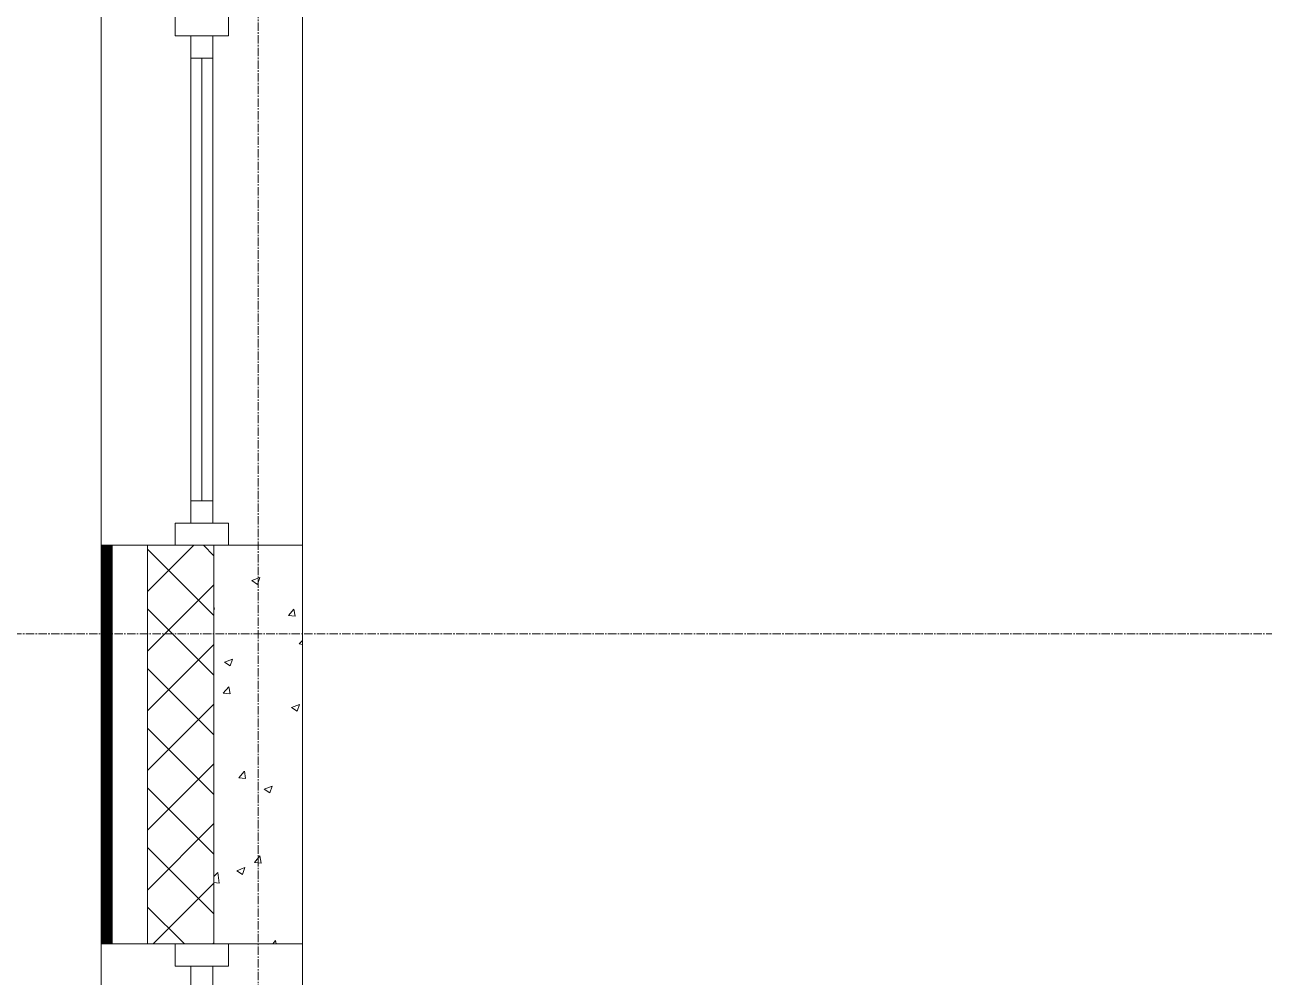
# Model space of a CAD drawing. Header units: millimetres. Extents: x 470010 to 1231400, y -134005 to 421770.
# Drawn here: x 508527 to 511325, y -110277 to -108127 of the extents above; entities that cross this region are included whole.
import ezdxf

# ---------------------------------------------------------------- set-up
doc = ezdxf.new("R2010")
doc.units = ezdxf.units.MM
doc.linetypes.add('CENTER2', pattern=[28.575, 19.05, -3.175, 3.175, -3.175])
for name, color, linetype, lineweight in [('A-Wall_Материал_Газоблок_Контур', 250, 'Continuous', 0), ('АР_Окна', 4, 'Continuous', 5), ('АР_Стены ПЕНОблок', 52, 'Continuous', 20), ('АР_Тонкая', 254, 'Continuous', 5), ('АР_Утеплитель', 31, 'Continuous', 0), ('АР_Штриховка', 8, 'Continuous', 0)]:
    doc.layers.add(name, color=color, linetype=linetype, lineweight=lineweight)
doc.layers.add('АР_Оси_РД_100', color=7, linetype='Continuous', lineweight=0, true_color=0x525252)

msp = doc.modelspace()

# ---------------------------------------------------------------- linework, layer by layer
at = {"layer": 'A-Wall_Материал_Газоблок_Контур', "color": 18, "linetype": 'Continuous', "lineweight": 0, "true_color": 0x000000}
for p, q in [((508698.932, -108101.687), (508698.932, -109301.687)), ((509153.932, -109301.687), (509153.932, -108101.687)), ((508698.932, -110201.687), (508698.932, -111401.687)), ((509153.932, -111401.687), (509153.932, -110201.687))]:
    msp.add_line(p, q, dxfattribs=at)
at = {"layer": 'АР_Окна', "color": 18, "linetype": 'Continuous', "lineweight": 5, "true_color": 0x000000}
for p, q in [((508698.932, -108101.687), (508698.932, -109301.687)), ((509153.932, -108101.687), (509153.932, -109301.687)), ((508901.432, -108201.687), (508951.432, -108201.687)), ((508926.432, -108201.687), (508926.432, -109201.687)), ((508901.432, -109201.687), (508951.432, -109201.687)), ((508698.932, -110201.687), (508698.932, -111401.687)), ((509153.932, -110201.687), (509153.932, -111401.687))]:
    msp.add_line(p, q, dxfattribs=at)
for points in [[(508986.432, -108151.687), (508986.432, -108101.687), (508866.432, -108101.687), (508866.432, -108151.687)], [(508901.432, -108151.687), (508951.432, -108151.687), (508951.432, -109251.687), (508901.432, -109251.687)], [(508986.432, -109251.687), (508986.432, -109301.687), (508866.432, -109301.687), (508866.432, -109251.687)], [(508986.432, -110251.687), (508986.432, -110201.687), (508866.432, -110201.687), (508866.432, -110251.687)], [(508901.432, -110251.687), (508951.432, -110251.687), (508951.432, -111351.687), (508901.432, -111351.687)]]:
    msp.add_lwpolyline(points, close=True, dxfattribs=at)
at = {"layer": 'АР_Оси_РД_100', "linetype": 'CENTER2'}
for p, q in [((509053.933, -133315.052), (509053.933, -98801.687)), ((538608.933, -109501.687), (503098.975, -109501.687))]:
    msp.add_line(p, q, dxfattribs=at)
at = {"layer": 'АР_Стены ПЕНОблок', "color": 18, "linetype": 'Continuous', "lineweight": 20, "true_color": 0x000000}
for p, q in [((509153.932, -109301.687), (508953.932, -109301.687)), ((508953.932, -109301.687), (508953.932, -110201.687)), ((509153.932, -110201.687), (509153.932, -109301.687)), ((508953.932, -110201.687), (509153.932, -110201.687))]:
    msp.add_line(p, q, dxfattribs=at)
at = {"layer": 'АР_Тонкая', "color": 18, "linetype": 'Continuous', "lineweight": 5, "true_color": 0x000000}
for p, q in [((508723.932, -109301.687), (508698.932, -109301.687)), ((508698.932, -109301.687), (508698.932, -110201.687)), ((508803.932, -109301.687), (508723.932, -109301.687)), ((508723.932, -109301.687), (508723.932, -110201.687)), ((508723.932, -110201.687), (508723.932, -109301.687)), ((508803.932, -110201.687), (508803.932, -109301.687)), ((508698.932, -110201.687), (508723.932, -110201.687)), ((508723.932, -110201.687), (508803.932, -110201.687))]:
    msp.add_line(p, q, dxfattribs=at)
at = {"layer": 'АР_Утеплитель', "color": 18, "linetype": 'Continuous', "lineweight": 0, "true_color": 0x000000}
for p, q in [((508953.932, -109301.687), (508803.932, -109301.687)), ((508803.932, -109301.687), (508803.932, -110201.687)), ((508953.932, -110201.687), (508953.932, -109301.687)), ((508803.932, -110201.687), (508953.932, -110201.687))]:
    msp.add_line(p, q, dxfattribs=at)
at = {"layer": 'АР_Штриховка', "color": 18, "linetype": 'Continuous', "lineweight": 0, "true_color": 0x000000}
for p, q in [((508698.932, -109302.687), (508723.932, -109302.687)), ((508698.932, -109303.687), (508723.932, -109303.687)), ((508698.932, -109304.687), (508723.932, -109304.687)), ((508698.932, -109305.687), (508723.932, -109305.687)), ((508698.932, -109306.687), (508723.932, -109306.687)), ((508698.932, -109307.687), (508723.932, -109307.687)), ((508698.932, -109308.687), (508723.932, -109308.687)), ((508698.932, -109309.687), (508723.932, -109309.687)), ((508803.932, -109406.319), (508908.564, -109301.687)), ((508953.932, -109325.726), (508929.893, -109301.687)), ((508698.932, -109310.687), (508723.932, -109310.687)), ((508698.932, -109311.687), (508723.932, -109311.687)), ((508698.932, -109312.687), (508723.932, -109312.687)), ((508698.932, -109313.687), (508723.932, -109313.687)), ((508698.932, -109314.687), (508723.932, -109314.687)), ((508698.932, -109315.687), (508723.932, -109315.687)), ((508698.932, -109316.687), (508723.932, -109316.687)), ((508698.932, -109317.687), (508723.932, -109317.687)), ((508698.932, -109318.687), (508723.932, -109318.687)), ((508698.932, -109319.687), (508723.932, -109319.687)), ((508698.932, -109320.687), (508723.932, -109320.687)), ((508698.932, -109321.687), (508723.932, -109321.687)), ((508698.932, -109322.687), (508723.932, -109322.687)), ((508698.932, -109323.687), (508723.932, -109323.687)), ((508698.932, -109324.687), (508723.932, -109324.687)), ((508698.932, -109325.687), (508723.932, -109325.687)), ((508698.932, -109326.687), (508723.932, -109326.687)), ((508698.932, -109327.687), (508723.932, -109327.687)), ((508698.932, -109328.687), (508723.932, -109328.687)), ((508698.932, -109329.687), (508723.932, -109329.687)), ((508698.932, -109330.687), (508723.932, -109330.687)), ((508698.932, -109331.687), (508723.932, -109331.687)), ((508698.932, -109332.687), (508723.932, -109332.687)), ((508698.932, -109333.687), (508723.932, -109333.687)), ((508698.932, -109334.687), (508723.932, -109334.687)), ((508698.932, -109335.687), (508723.932, -109335.687)), ((508698.932, -109336.687), (508723.932, -109336.687)), ((508698.932, -109337.687), (508723.932, -109337.687)), ((508953.932, -109460.43), (508803.932, -109310.43)), ((508698.932, -109338.687), (508723.932, -109338.687)), ((508698.932, -109339.687), (508723.932, -109339.687)), ((508698.932, -109340.687), (508723.932, -109340.687)), ((508698.932, -109341.687), (508723.932, -109341.687)), ((508698.932, -109342.687), (508723.932, -109342.687)), ((508698.932, -109343.687), (508723.932, -109343.687)), ((508698.932, -109344.687), (508723.932, -109344.687)), ((508698.932, -109345.687), (508723.932, -109345.687)), ((508698.932, -109346.687), (508723.932, -109346.687)), ((508698.932, -109347.687), (508723.932, -109347.687)), ((508698.932, -109348.687), (508723.932, -109348.687)), ((508698.932, -109349.687), (508723.932, -109349.687)), ((508698.932, -109350.687), (508723.932, -109350.687)), ((508698.932, -109351.687), (508723.932, -109351.687)), ((508698.932, -109352.687), (508723.932, -109352.687)), ((508698.932, -109353.687), (508723.932, -109353.687)), ((508698.932, -109354.687), (508723.932, -109354.687)), ((508698.932, -109355.687), (508723.932, -109355.687)), ((508698.932, -109356.687), (508723.932, -109356.687)), ((508698.932, -109357.687), (508723.932, -109357.687)), ((508698.932, -109358.687), (508723.932, -109358.687)), ((508698.932, -109359.687), (508723.932, -109359.687)), ((508698.932, -109360.687), (508723.932, -109360.687)), ((508698.932, -109361.687), (508723.932, -109361.687)), ((508698.932, -109362.687), (508723.932, -109362.687)), ((508698.932, -109363.687), (508723.932, -109363.687)), ((508698.932, -109364.687), (508723.932, -109364.687)), ((508698.932, -109365.687), (508723.932, -109365.687)), ((508698.932, -109366.687), (508723.932, -109366.687)), ((508698.932, -109367.687), (508723.932, -109367.687)), ((508698.932, -109368.687), (508723.932, -109368.687)), ((508698.932, -109369.687), (508723.932, -109369.687)), ((508698.932, -109370.687), (508723.932, -109370.687)), ((508698.932, -109371.687), (508723.932, -109371.687)), ((508698.932, -109372.687), (508723.932, -109372.687)), ((508698.932, -109373.687), (508723.932, -109373.687)), ((508698.932, -109374.687), (508723.932, -109374.687)), ((508698.932, -109375.687), (508723.932, -109375.687)), ((508698.932, -109376.687), (508723.932, -109376.687)), ((508698.932, -109377.687), (508723.932, -109377.687)), ((508698.932, -109378.687), (508723.932, -109378.687)), ((508698.932, -109379.687), (508723.932, -109379.687)), ((508698.932, -109380.687), (508723.932, -109380.687)), ((508698.932, -109381.687), (508723.932, -109381.687)), ((508698.932, -109382.687), (508723.932, -109382.687)), ((508698.932, -109383.687), (508723.932, -109383.687)), ((508698.932, -109384.687), (508723.932, -109384.687)), ((508698.932, -109385.687), (508723.932, -109385.687)), ((508698.932, -109386.687), (508723.932, -109386.687)), ((508698.932, -109387.687), (508723.932, -109387.687)), ((508698.932, -109388.687), (508723.932, -109388.687)), ((508698.932, -109389.687), (508723.932, -109389.687)), ((508698.932, -109390.687), (508723.932, -109390.687)), ((508698.932, -109391.687), (508723.932, -109391.687)), ((508698.932, -109392.687), (508723.932, -109392.687)), ((508698.932, -109393.687), (508723.932, -109393.687)), ((508803.932, -109541.022), (508953.932, -109391.022)), ((509039.357, -109381.403), (509051.991, -109389.925)), ((509039.367, -109381.381), (509057.151, -109374.554)), ((509051.994, -109389.926), (509057.145, -109374.577)), ((508698.932, -109394.687), (508723.932, -109394.687)), ((508698.932, -109395.687), (508723.932, -109395.687)), ((508698.932, -109396.687), (508723.932, -109396.687)), ((508698.932, -109397.687), (508723.932, -109397.687)), ((508698.932, -109398.687), (508723.932, -109398.687)), ((508698.932, -109399.687), (508723.932, -109399.687)), ((508698.932, -109400.687), (508723.932, -109400.687)), ((508698.932, -109401.687), (508723.932, -109401.687)), ((508698.932, -109402.687), (508723.932, -109402.687)), ((508698.932, -109403.687), (508723.932, -109403.687)), ((508698.932, -109404.687), (508723.932, -109404.687)), ((508698.932, -109405.687), (508723.932, -109405.687)), ((508698.932, -109406.687), (508723.932, -109406.687)), ((508698.932, -109407.687), (508723.932, -109407.687)), ((508698.932, -109408.687), (508723.932, -109408.687)), ((508698.932, -109409.687), (508723.932, -109409.687)), ((508698.932, -109410.687), (508723.932, -109410.687)), ((508698.932, -109411.687), (508723.932, -109411.687)), ((508698.932, -109412.687), (508723.932, -109412.687)), ((508698.932, -109413.687), (508723.932, -109413.687)), ((508698.932, -109414.687), (508723.932, -109414.687)), ((508698.932, -109415.687), (508723.932, -109415.687)), ((508698.932, -109416.687), (508723.932, -109416.687)), ((508698.932, -109417.687), (508723.932, -109417.687)), ((508698.932, -109418.687), (508723.932, -109418.687)), ((508698.932, -109419.687), (508723.932, -109419.687)), ((508698.932, -109420.687), (508723.932, -109420.687)), ((508698.932, -109421.687), (508723.932, -109421.687)), ((508698.932, -109422.687), (508723.932, -109422.687)), ((508698.932, -109423.687), (508723.932, -109423.687)), ((508698.932, -109424.687), (508723.932, -109424.687)), ((508698.932, -109425.687), (508723.932, -109425.687)), ((508698.932, -109426.687), (508723.932, -109426.687)), ((508698.932, -109427.687), (508723.932, -109427.687)), ((508698.932, -109428.687), (508723.932, -109428.687)), ((508698.932, -109429.687), (508723.932, -109429.687)), ((508698.932, -109430.687), (508723.932, -109430.687)), ((508698.932, -109431.687), (508723.932, -109431.687)), ((508698.932, -109432.687), (508723.932, -109432.687)), ((508698.932, -109433.687), (508723.932, -109433.687)), ((508698.932, -109434.687), (508723.932, -109434.687)), ((508698.932, -109435.687), (508723.932, -109435.687)), ((508698.932, -109436.687), (508723.932, -109436.687)), ((508698.932, -109437.687), (508723.932, -109437.687)), ((508698.932, -109438.687), (508723.932, -109438.687)), ((508698.932, -109439.687), (508723.932, -109439.687)), ((508698.932, -109440.687), (508723.932, -109440.687)), ((508698.932, -109441.687), (508723.932, -109441.687)), ((508698.932, -109442.687), (508723.932, -109442.687)), ((508698.932, -109443.687), (508723.932, -109443.687)), ((508698.932, -109444.687), (508723.932, -109444.687)), ((508698.932, -109445.687), (508723.932, -109445.687)), ((508698.932, -109446.687), (508723.932, -109446.687)), ((508698.932, -109447.687), (508723.932, -109447.687)), ((508698.932, -109448.687), (508723.932, -109448.687)), ((508698.932, -109449.687), (508723.932, -109449.687)), ((508953.932, -109595.134), (508803.932, -109445.134)), ((508954.901, -109445.754), (508953.932, -109440.501)), ((508953.932, -109445.691), (508954.821, -109445.769)), ((509121.823, -109460.379), (509134.068, -109445.786)), ((509137.085, -109461.693), (509134.148, -109445.772)), ((508698.932, -109450.687), (508723.932, -109450.687)), ((508698.932, -109451.687), (508723.932, -109451.687)), ((508698.932, -109452.687), (508723.932, -109452.687)), ((508698.932, -109453.687), (508723.932, -109453.687)), ((508698.932, -109454.687), (508723.932, -109454.687)), ((508698.932, -109455.687), (508723.932, -109455.687)), ((508698.932, -109456.687), (508723.932, -109456.687)), ((508698.932, -109457.687), (508723.932, -109457.687)), ((508698.932, -109458.687), (508723.932, -109458.687)), ((508698.932, -109459.687), (508723.932, -109459.687)), ((508698.932, -109460.687), (508723.932, -109460.687)), ((508698.932, -109461.687), (508723.932, -109461.687)), ((508698.932, -109462.687), (508723.932, -109462.687)), ((508698.932, -109463.687), (508723.932, -109463.687)), ((508698.932, -109464.687), (508723.932, -109464.687)), ((508698.932, -109465.687), (508723.932, -109465.687)), ((508698.932, -109466.687), (508723.932, -109466.687)), ((508698.932, -109467.687), (508723.932, -109467.687)), ((508698.932, -109468.687), (508723.932, -109468.687)), ((508698.932, -109469.687), (508723.932, -109469.687)), ((508698.932, -109470.687), (508723.932, -109470.687)), ((508698.932, -109471.687), (508723.932, -109471.687)), ((508698.932, -109472.687), (508723.932, -109472.687)), ((508698.932, -109473.687), (508723.932, -109473.687)), ((508698.932, -109474.687), (508723.932, -109474.687)), ((508698.932, -109475.687), (508723.932, -109475.687)), ((508698.932, -109476.687), (508723.932, -109476.687)), ((508698.932, -109477.687), (508723.932, -109477.687)), ((509121.823, -109460.38), (509137.005, -109461.708)), ((508698.932, -109478.687), (508723.932, -109478.687)), ((508698.932, -109479.687), (508723.932, -109479.687)), ((508698.932, -109480.687), (508723.932, -109480.687)), ((508698.932, -109481.687), (508723.932, -109481.687)), ((508698.932, -109482.687), (508723.932, -109482.687)), ((508698.932, -109483.687), (508723.932, -109483.687)), ((508698.932, -109484.687), (508723.932, -109484.687)), ((508698.932, -109485.687), (508723.932, -109485.687)), ((508698.932, -109486.687), (508723.932, -109486.687)), ((508698.932, -109487.687), (508723.932, -109487.687)), ((508698.932, -109488.687), (508723.932, -109488.687)), ((508698.932, -109489.687), (508723.932, -109489.687)), ((508698.932, -109490.687), (508723.932, -109490.687)), ((508698.932, -109491.687), (508723.932, -109491.687)), ((508698.932, -109492.687), (508723.932, -109492.687)), ((508698.932, -109493.687), (508723.932, -109493.687)), ((508698.932, -109494.687), (508723.932, -109494.687)), ((508698.932, -109495.687), (508723.932, -109495.687)), ((508698.932, -109496.687), (508723.932, -109496.687)), ((508698.932, -109497.687), (508723.932, -109497.687)), ((508698.932, -109498.687), (508723.932, -109498.687)), ((508698.932, -109499.687), (508723.932, -109499.687)), ((508698.932, -109500.687), (508723.932, -109500.687)), ((508698.932, -109501.687), (508723.932, -109501.687)), ((508698.932, -109502.687), (508723.932, -109502.687)), ((508698.932, -109503.687), (508723.932, -109503.687)), ((508698.932, -109504.687), (508723.932, -109504.687)), ((508698.932, -109505.687), (508723.932, -109505.687)), ((508698.932, -109506.687), (508723.932, -109506.687)), ((508698.932, -109507.687), (508723.932, -109507.687)), ((508698.932, -109508.687), (508723.932, -109508.687)), ((508698.932, -109509.687), (508723.932, -109509.687)), ((508698.932, -109510.687), (508723.932, -109510.687)), ((508698.932, -109511.687), (508723.932, -109511.687)), ((508698.932, -109512.687), (508723.932, -109512.687)), ((508698.932, -109513.687), (508723.932, -109513.687)), ((508698.932, -109514.687), (508723.932, -109514.687)), ((508698.932, -109515.687), (508723.932, -109515.687)), ((508698.932, -109516.687), (508723.932, -109516.687)), ((508698.932, -109517.687), (508723.932, -109517.687)), ((508698.932, -109518.687), (508723.932, -109518.687)), ((508698.932, -109519.687), (508723.932, -109519.687)), ((508698.932, -109520.687), (508723.932, -109520.687)), ((508698.932, -109521.687), (508723.932, -109521.687)), ((508698.932, -109522.687), (508723.932, -109522.687)), ((508698.932, -109523.687), (508723.932, -109523.687)), ((508698.932, -109524.687), (508723.932, -109524.687)), ((508698.932, -109525.687), (508723.932, -109525.687)), ((508698.932, -109526.687), (508723.932, -109526.687)), ((508698.932, -109527.687), (508723.932, -109527.687)), ((508698.932, -109528.687), (508723.932, -109528.687)), ((508698.932, -109529.687), (508723.932, -109529.687)), ((508698.932, -109530.687), (508723.932, -109530.687)), ((508698.932, -109531.687), (508723.932, -109531.687)), ((508698.932, -109532.687), (508723.932, -109532.687)), ((508698.932, -109533.687), (508723.932, -109533.687)), ((508803.932, -109675.726), (508953.932, -109525.726)), ((509146.479, -109524.244), (509153.932, -109516.476)), ((509146.494, -109524.277), (509153.932, -109525.43)), ((508698.932, -109534.687), (508723.932, -109534.687)), ((508698.932, -109535.687), (508723.932, -109535.687)), ((508698.932, -109536.687), (508723.932, -109536.687)), ((508698.932, -109537.687), (508723.932, -109537.687)), ((508698.932, -109538.687), (508723.932, -109538.687)), ((508698.932, -109539.687), (508723.932, -109539.687)), ((508698.932, -109540.687), (508723.932, -109540.687)), ((508698.932, -109541.687), (508723.932, -109541.687)), ((508698.932, -109542.687), (508723.932, -109542.687)), ((508698.932, -109543.687), (508723.932, -109543.687)), ((508698.932, -109544.687), (508723.932, -109544.687)), ((508698.932, -109545.687), (508723.932, -109545.687)), ((508698.932, -109546.687), (508723.932, -109546.687)), ((508698.932, -109547.687), (508723.932, -109547.687)), ((508698.932, -109548.687), (508723.932, -109548.687)), ((508698.932, -109549.687), (508723.932, -109549.687)), ((508698.932, -109550.687), (508723.932, -109550.687)), ((508698.932, -109551.687), (508723.932, -109551.687)), ((508698.932, -109552.687), (508723.932, -109552.687)), ((508698.932, -109553.687), (508723.932, -109553.687)), ((508698.932, -109554.687), (508723.932, -109554.687)), ((508698.932, -109555.687), (508723.932, -109555.687)), ((508698.932, -109556.687), (508723.932, -109556.687)), ((508698.932, -109557.687), (508723.932, -109557.687)), ((508698.932, -109558.687), (508723.932, -109558.687)), ((508698.932, -109559.687), (508723.932, -109559.687)), ((508698.932, -109560.687), (508723.932, -109560.687)), ((508698.932, -109561.687), (508723.932, -109561.687)), ((508977.564, -109565.569), (508995.349, -109558.742)), ((508990.192, -109574.114), (508995.342, -109558.765)), ((508698.932, -109562.687), (508723.932, -109562.687)), ((508698.932, -109563.687), (508723.932, -109563.687)), ((508698.932, -109564.687), (508723.932, -109564.687)), ((508698.932, -109565.687), (508723.932, -109565.687)), ((508698.932, -109566.687), (508723.932, -109566.687)), ((508698.932, -109567.687), (508723.932, -109567.687)), ((508698.932, -109568.687), (508723.932, -109568.687)), ((508698.932, -109569.687), (508723.932, -109569.687)), ((508698.932, -109570.687), (508723.932, -109570.687)), ((508698.932, -109571.687), (508723.932, -109571.687)), ((508698.932, -109572.687), (508723.932, -109572.687)), ((508698.932, -109573.687), (508723.932, -109573.687)), ((508698.932, -109574.687), (508723.932, -109574.687)), ((508698.932, -109575.687), (508723.932, -109575.687)), ((508698.932, -109576.687), (508723.932, -109576.687)), ((508698.932, -109577.687), (508723.932, -109577.687)), ((508698.932, -109578.687), (508723.932, -109578.687)), ((508698.932, -109579.687), (508723.932, -109579.687)), ((508698.932, -109580.687), (508723.932, -109580.687)), ((508698.932, -109581.687), (508723.932, -109581.687)), ((508698.932, -109582.687), (508723.932, -109582.687)), ((508698.932, -109583.687), (508723.932, -109583.687)), ((508698.932, -109584.687), (508723.932, -109584.687)), ((508698.932, -109585.687), (508723.932, -109585.687)), ((508698.932, -109586.687), (508723.932, -109586.687)), ((508698.932, -109587.687), (508723.932, -109587.687)), ((508698.932, -109588.687), (508723.932, -109588.687)), ((508698.932, -109589.687), (508723.932, -109589.687)), ((508953.932, -109729.838), (508803.932, -109579.838)), ((508977.555, -109565.591), (508990.189, -109574.113)), ((508698.932, -109590.687), (508723.932, -109590.687)), ((508698.932, -109591.687), (508723.932, -109591.687)), ((508698.932, -109592.687), (508723.932, -109592.687)), ((508698.932, -109593.687), (508723.932, -109593.687)), ((508698.932, -109594.687), (508723.932, -109594.687)), ((508698.932, -109595.687), (508723.932, -109595.687)), ((508698.932, -109596.687), (508723.932, -109596.687)), ((508698.932, -109597.687), (508723.932, -109597.687)), ((508698.932, -109598.687), (508723.932, -109598.687)), ((508698.932, -109599.687), (508723.932, -109599.687)), ((508698.932, -109600.687), (508723.932, -109600.687)), ((508698.932, -109601.687), (508723.932, -109601.687)), ((508698.932, -109602.687), (508723.932, -109602.687)), ((508698.932, -109603.687), (508723.932, -109603.687)), ((508698.932, -109604.687), (508723.932, -109604.687)), ((508698.932, -109605.687), (508723.932, -109605.687)), ((508698.932, -109606.687), (508723.932, -109606.687)), ((508698.932, -109607.687), (508723.932, -109607.687)), ((508698.932, -109608.687), (508723.932, -109608.687)), ((508698.932, -109609.687), (508723.932, -109609.687)), ((508698.932, -109610.687), (508723.932, -109610.687)), ((508698.932, -109611.687), (508723.932, -109611.687)), ((508698.932, -109612.687), (508723.932, -109612.687)), ((508698.932, -109613.687), (508723.932, -109613.687)), ((508698.932, -109614.687), (508723.932, -109614.687)), ((508698.932, -109615.687), (508723.932, -109615.687)), ((508698.932, -109616.687), (508723.932, -109616.687)), ((508698.932, -109617.687), (508723.932, -109617.687)), ((508698.932, -109618.687), (508723.932, -109618.687)), ((508698.932, -109619.687), (508723.932, -109619.687)), ((508698.932, -109620.687), (508723.932, -109620.687)), ((508698.932, -109621.687), (508723.932, -109621.687)), ((508698.932, -109622.687), (508723.932, -109622.687)), ((508698.932, -109623.687), (508723.932, -109623.687)), ((508698.932, -109624.687), (508723.932, -109624.687)), ((508698.932, -109625.687), (508723.932, -109625.687)), ((508698.932, -109626.687), (508723.932, -109626.687)), ((508698.932, -109627.687), (508723.932, -109627.687)), ((508698.932, -109628.687), (508723.932, -109628.687)), ((508698.932, -109629.687), (508723.932, -109629.687)), ((508698.932, -109630.687), (508723.932, -109630.687)), ((508698.932, -109631.687), (508723.932, -109631.687)), ((508698.932, -109632.687), (508723.932, -109632.687)), ((508698.932, -109633.687), (508723.932, -109633.687)), ((508698.932, -109634.687), (508723.932, -109634.687)), ((508698.932, -109635.687), (508723.932, -109635.687)), ((508698.932, -109636.687), (508723.932, -109636.687)), ((508698.932, -109637.687), (508723.932, -109637.687)), ((508698.932, -109638.687), (508723.932, -109638.687)), ((508698.932, -109639.687), (508723.932, -109639.687)), ((508698.932, -109640.687), (508723.932, -109640.687)), ((508698.932, -109641.687), (508723.932, -109641.687)), ((508698.932, -109642.687), (508723.932, -109642.687)), ((508698.932, -109643.687), (508723.932, -109643.687)), ((508698.932, -109644.687), (508723.932, -109644.687)), ((508698.932, -109645.687), (508723.932, -109645.687)), ((508974.882, -109635.497), (508987.127, -109620.904)), ((508974.882, -109635.498), (508990.064, -109636.826)), ((508990.144, -109636.811), (508987.207, -109620.89)), ((508698.932, -109646.687), (508723.932, -109646.687)), ((508698.932, -109647.687), (508723.932, -109647.687)), ((508698.932, -109648.687), (508723.932, -109648.687)), ((508698.932, -109649.687), (508723.932, -109649.687)), ((508698.932, -109650.687), (508723.932, -109650.687)), ((508698.932, -109651.687), (508723.932, -109651.687)), ((508698.932, -109652.687), (508723.932, -109652.687)), ((508698.932, -109653.687), (508723.932, -109653.687)), ((508698.932, -109654.687), (508723.932, -109654.687)), ((508698.932, -109655.687), (508723.932, -109655.687)), ((508698.932, -109656.687), (508723.932, -109656.687)), ((508698.932, -109657.687), (508723.932, -109657.687)), ((508698.932, -109658.687), (508723.932, -109658.687)), ((508698.932, -109659.687), (508723.932, -109659.687)), ((508698.932, -109660.687), (508723.932, -109660.687)), ((508698.932, -109661.687), (508723.932, -109661.687)), ((508698.932, -109662.687), (508723.932, -109662.687)), ((508698.932, -109663.687), (508723.932, -109663.687)), ((508698.932, -109664.687), (508723.932, -109664.687)), ((508698.932, -109665.687), (508723.932, -109665.687)), ((508698.932, -109666.687), (508723.932, -109666.687)), ((508698.932, -109667.687), (508723.932, -109667.687)), ((508698.932, -109668.687), (508723.932, -109668.687)), ((508698.932, -109669.687), (508723.932, -109669.687)), ((508698.932, -109670.687), (508723.932, -109670.687)), ((508698.932, -109671.687), (508723.932, -109671.687)), ((508698.932, -109672.687), (508723.932, -109672.687)), ((508698.932, -109673.687), (508723.932, -109673.687)), ((508803.932, -109810.43), (508953.932, -109660.43)), ((509129.169, -109667.856), (509141.804, -109676.378)), ((509129.179, -109667.834), (509146.964, -109661.007)), ((509141.807, -109676.379), (509146.957, -109661.03)), ((508698.932, -109674.687), (508723.932, -109674.687)), ((508698.932, -109675.687), (508723.932, -109675.687)), ((508698.932, -109676.687), (508723.932, -109676.687)), ((508698.932, -109677.687), (508723.932, -109677.687)), ((508698.932, -109678.687), (508723.932, -109678.687)), ((508698.932, -109679.687), (508723.932, -109679.687)), ((508698.932, -109680.687), (508723.932, -109680.687)), ((508698.932, -109681.687), (508723.932, -109681.687)), ((508698.932, -109682.687), (508723.932, -109682.687)), ((508698.932, -109683.687), (508723.932, -109683.687)), ((508698.932, -109684.687), (508723.932, -109684.687)), ((508698.932, -109685.687), (508723.932, -109685.687)), ((508698.932, -109686.687), (508723.932, -109686.687)), ((508698.932, -109687.687), (508723.932, -109687.687)), ((508698.932, -109688.687), (508723.932, -109688.687)), ((508698.932, -109689.687), (508723.932, -109689.687)), ((508698.932, -109690.687), (508723.932, -109690.687)), ((508698.932, -109691.687), (508723.932, -109691.687)), ((508698.932, -109692.687), (508723.932, -109692.687)), ((508698.932, -109693.687), (508723.932, -109693.687)), ((508698.932, -109694.687), (508723.932, -109694.687)), ((508698.932, -109695.687), (508723.932, -109695.687)), ((508698.932, -109696.687), (508723.932, -109696.687)), ((508698.932, -109697.687), (508723.932, -109697.687)), ((508698.932, -109698.687), (508723.932, -109698.687)), ((508698.932, -109699.687), (508723.932, -109699.687)), ((508698.932, -109700.687), (508723.932, -109700.687)), ((508698.932, -109701.687), (508723.932, -109701.687)), ((508698.932, -109702.687), (508723.932, -109702.687)), ((508698.932, -109703.687), (508723.932, -109703.687)), ((508698.932, -109704.687), (508723.932, -109704.687)), ((508698.932, -109705.687), (508723.932, -109705.687)), ((508698.932, -109706.687), (508723.932, -109706.687)), ((508698.932, -109707.687), (508723.932, -109707.687)), ((508698.932, -109708.687), (508723.932, -109708.687)), ((508698.932, -109709.687), (508723.932, -109709.687)), ((508698.932, -109710.687), (508723.932, -109710.687)), ((508698.932, -109711.687), (508723.932, -109711.687)), ((508698.932, -109712.687), (508723.932, -109712.687)), ((508698.932, -109713.687), (508723.932, -109713.687)), ((508698.932, -109714.687), (508723.932, -109714.687)), ((508698.932, -109715.687), (508723.932, -109715.687)), ((508698.932, -109716.687), (508723.932, -109716.687)), ((508698.932, -109717.687), (508723.932, -109717.687)), ((508698.932, -109718.687), (508723.932, -109718.687)), ((508698.932, -109719.687), (508723.932, -109719.687)), ((508698.932, -109720.687), (508723.932, -109720.687)), ((508698.932, -109721.687), (508723.932, -109721.687)), ((508698.932, -109722.687), (508723.932, -109722.687)), ((508698.932, -109723.687), (508723.932, -109723.687)), ((508698.932, -109724.687), (508723.932, -109724.687)), ((508698.932, -109725.687), (508723.932, -109725.687)), ((508698.932, -109726.687), (508723.932, -109726.687)), ((508698.932, -109727.687), (508723.932, -109727.687)), ((508698.932, -109728.687), (508723.932, -109728.687)), ((508698.932, -109729.687), (508723.932, -109729.687)), ((508953.932, -109864.542), (508803.932, -109714.542)), ((508698.932, -109730.687), (508723.932, -109730.687)), ((508698.932, -109731.687), (508723.932, -109731.687)), ((508698.932, -109732.687), (508723.932, -109732.687)), ((508698.932, -109733.687), (508723.932, -109733.687)), ((508698.932, -109734.687), (508723.932, -109734.687)), ((508698.932, -109735.687), (508723.932, -109735.687)), ((508698.932, -109736.687), (508723.932, -109736.687)), ((508698.932, -109737.687), (508723.932, -109737.687)), ((508698.932, -109738.687), (508723.932, -109738.687)), ((508698.932, -109739.687), (508723.932, -109739.687)), ((508698.932, -109740.687), (508723.932, -109740.687)), ((508698.932, -109741.687), (508723.932, -109741.687)), ((508698.932, -109742.687), (508723.932, -109742.687)), ((508698.932, -109743.687), (508723.932, -109743.687)), ((508698.932, -109744.687), (508723.932, -109744.687)), ((508698.932, -109745.687), (508723.932, -109745.687)), ((508698.932, -109746.687), (508723.932, -109746.687)), ((508698.932, -109747.687), (508723.932, -109747.687)), ((508698.932, -109748.687), (508723.932, -109748.687)), ((508698.932, -109749.687), (508723.932, -109749.687)), ((508698.932, -109750.687), (508723.932, -109750.687)), ((508698.932, -109751.687), (508723.932, -109751.687)), ((508698.932, -109752.687), (508723.932, -109752.687)), ((508698.932, -109753.687), (508723.932, -109753.687)), ((508698.932, -109754.687), (508723.932, -109754.687)), ((508698.932, -109755.687), (508723.932, -109755.687)), ((508698.932, -109756.687), (508723.932, -109756.687)), ((508698.932, -109757.687), (508723.932, -109757.687)), ((508698.932, -109758.687), (508723.932, -109758.687)), ((508698.932, -109759.687), (508723.932, -109759.687)), ((508698.932, -109760.687), (508723.932, -109760.687)), ((508698.932, -109761.687), (508723.932, -109761.687)), ((508698.932, -109762.687), (508723.932, -109762.687)), ((508698.932, -109763.687), (508723.932, -109763.687)), ((508698.932, -109764.687), (508723.932, -109764.687)), ((508698.932, -109765.687), (508723.932, -109765.687)), ((508698.932, -109766.687), (508723.932, -109766.687)), ((508698.932, -109767.687), (508723.932, -109767.687)), ((508698.932, -109768.687), (508723.932, -109768.687)), ((508698.932, -109769.687), (508723.932, -109769.687)), ((508698.932, -109770.687), (508723.932, -109770.687)), ((508698.932, -109771.687), (508723.932, -109771.687)), ((508698.932, -109772.687), (508723.932, -109772.687)), ((508698.932, -109773.687), (508723.932, -109773.687)), ((508698.932, -109774.687), (508723.932, -109774.687)), ((508698.932, -109775.687), (508723.932, -109775.687)), ((508698.932, -109776.687), (508723.932, -109776.687)), ((508698.932, -109777.687), (508723.932, -109777.687)), ((508698.932, -109778.687), (508723.932, -109778.687)), ((508698.932, -109779.687), (508723.932, -109779.687)), ((508698.932, -109780.687), (508723.932, -109780.687)), ((508698.932, -109781.687), (508723.932, -109781.687)), ((508698.932, -109782.687), (508723.932, -109782.687)), ((508698.932, -109783.687), (508723.932, -109783.687)), ((508698.932, -109784.687), (508723.932, -109784.687)), ((508698.932, -109785.687), (508723.932, -109785.687)), ((508698.932, -109786.687), (508723.932, -109786.687)), ((508698.932, -109787.687), (508723.932, -109787.687)), ((508698.932, -109788.687), (508723.932, -109788.687)), ((508698.932, -109789.687), (508723.932, -109789.687)), ((508698.932, -109790.687), (508723.932, -109790.687)), ((508698.932, -109791.687), (508723.932, -109791.687)), ((508698.932, -109792.687), (508723.932, -109792.687)), ((508698.932, -109793.687), (508723.932, -109793.687)), ((508698.932, -109794.687), (508723.932, -109794.687)), ((508698.932, -109795.687), (508723.932, -109795.687)), ((508698.932, -109796.687), (508723.932, -109796.687)), ((508698.932, -109797.687), (508723.932, -109797.687)), ((508698.932, -109798.687), (508723.932, -109798.687)), ((508698.932, -109799.687), (508723.932, -109799.687)), ((508698.932, -109800.687), (508723.932, -109800.687)), ((508698.932, -109801.687), (508723.932, -109801.687)), ((508698.932, -109802.687), (508723.932, -109802.687)), ((508698.932, -109803.687), (508723.932, -109803.687)), ((508698.932, -109804.687), (508723.932, -109804.687)), ((508698.932, -109805.687), (508723.932, -109805.687)), ((508698.932, -109806.687), (508723.932, -109806.687)), ((508698.932, -109807.687), (508723.932, -109807.687)), ((508698.932, -109808.687), (508723.932, -109808.687)), ((508698.932, -109809.687), (508723.932, -109809.687)), ((508698.932, -109810.687), (508723.932, -109810.687)), ((508698.932, -109811.687), (508723.932, -109811.687)), ((508698.932, -109812.687), (508723.932, -109812.687)), ((508698.932, -109813.687), (508723.932, -109813.687)), ((508803.932, -109945.134), (508953.932, -109795.134)), ((509010.126, -109826.554), (509022.371, -109811.961)), ((509025.387, -109827.868), (509022.45, -109811.947)), ((508698.932, -109814.687), (508723.932, -109814.687)), ((508698.932, -109815.687), (508723.932, -109815.687)), ((508698.932, -109816.687), (508723.932, -109816.687)), ((508698.932, -109817.687), (508723.932, -109817.687)), ((508698.932, -109818.687), (508723.932, -109818.687)), ((508698.932, -109819.687), (508723.932, -109819.687)), ((508698.932, -109820.687), (508723.932, -109820.687)), ((508698.932, -109821.687), (508723.932, -109821.687)), ((508698.932, -109822.687), (508723.932, -109822.687)), ((508698.932, -109823.687), (508723.932, -109823.687)), ((508698.932, -109824.687), (508723.932, -109824.687)), ((508698.932, -109825.687), (508723.932, -109825.687)), ((508698.932, -109826.687), (508723.932, -109826.687)), ((508698.932, -109827.687), (508723.932, -109827.687)), ((508698.932, -109828.687), (508723.932, -109828.687)), ((508698.932, -109829.687), (508723.932, -109829.687)), ((508698.932, -109830.687), (508723.932, -109830.687)), ((508698.932, -109831.687), (508723.932, -109831.687)), ((508698.932, -109832.687), (508723.932, -109832.687)), ((508698.932, -109833.687), (508723.932, -109833.687)), ((508698.932, -109834.687), (508723.932, -109834.687)), ((508698.932, -109835.687), (508723.932, -109835.687)), ((508698.932, -109836.687), (508723.932, -109836.687)), ((508698.932, -109837.687), (508723.932, -109837.687)), ((508698.932, -109838.687), (508723.932, -109838.687)), ((508698.932, -109839.687), (508723.932, -109839.687)), ((508698.932, -109840.687), (508723.932, -109840.687)), ((508698.932, -109841.687), (508723.932, -109841.687)), ((509010.125, -109826.554), (509025.308, -109827.883)), ((508698.932, -109842.687), (508723.932, -109842.687)), ((508698.932, -109843.687), (508723.932, -109843.687)), ((508698.932, -109844.687), (508723.932, -109844.687)), ((508698.932, -109845.687), (508723.932, -109845.687)), ((508698.932, -109846.687), (508723.932, -109846.687)), ((508698.932, -109847.687), (508723.932, -109847.687)), ((508698.932, -109848.687), (508723.932, -109848.687)), ((508698.932, -109849.687), (508723.932, -109849.687)), ((508698.932, -109850.687), (508723.932, -109850.687)), ((508698.932, -109851.687), (508723.932, -109851.687)), ((508698.932, -109852.687), (508723.932, -109852.687)), ((508698.932, -109853.687), (508723.932, -109853.687)), ((508698.932, -109854.687), (508723.932, -109854.687)), ((508698.932, -109855.687), (508723.932, -109855.687)), ((508698.932, -109856.687), (508723.932, -109856.687)), ((508698.932, -109857.687), (508723.932, -109857.687)), ((508698.932, -109858.687), (508723.932, -109858.687)), ((508698.932, -109859.687), (508723.932, -109859.687)), ((508698.932, -109860.687), (508723.932, -109860.687)), ((508698.932, -109861.687), (508723.932, -109861.687)), ((508698.932, -109862.687), (508723.932, -109862.687)), ((508698.932, -109863.687), (508723.932, -109863.687)), ((508698.932, -109864.687), (508723.932, -109864.687)), ((508698.932, -109865.687), (508723.932, -109865.687)), ((508698.932, -109866.687), (508723.932, -109866.687)), ((508698.932, -109867.687), (508723.932, -109867.687)), ((508698.932, -109868.687), (508723.932, -109868.687)), ((508698.932, -109869.687), (508723.932, -109869.687)), ((508953.932, -109999.246), (508803.932, -109849.246)), ((509067.367, -109852.044), (509080.002, -109860.566)), ((509067.377, -109852.023), (509085.161, -109845.196)), ((509080.005, -109860.567), (509085.155, -109845.218)), ((508698.932, -109870.687), (508723.932, -109870.687)), ((508698.932, -109871.687), (508723.932, -109871.687)), ((508698.932, -109872.687), (508723.932, -109872.687)), ((508698.932, -109873.687), (508723.932, -109873.687)), ((508698.932, -109874.687), (508723.932, -109874.687)), ((508698.932, -109875.687), (508723.932, -109875.687)), ((508698.932, -109876.687), (508723.932, -109876.687)), ((508698.932, -109877.687), (508723.932, -109877.687)), ((508698.932, -109878.687), (508723.932, -109878.687)), ((508698.932, -109879.687), (508723.932, -109879.687)), ((508698.932, -109880.687), (508723.932, -109880.687)), ((508698.932, -109881.687), (508723.932, -109881.687)), ((508698.932, -109882.687), (508723.932, -109882.687)), ((508698.932, -109883.687), (508723.932, -109883.687)), ((508698.932, -109884.687), (508723.932, -109884.687)), ((508698.932, -109885.687), (508723.932, -109885.687)), ((508698.932, -109886.687), (508723.932, -109886.687)), ((508698.932, -109887.687), (508723.932, -109887.687)), ((508698.932, -109888.687), (508723.932, -109888.687)), ((508698.932, -109889.687), (508723.932, -109889.687)), ((508698.932, -109890.687), (508723.932, -109890.687)), ((508698.932, -109891.687), (508723.932, -109891.687)), ((508698.932, -109892.687), (508723.932, -109892.687)), ((508698.932, -109893.687), (508723.932, -109893.687)), ((508698.932, -109894.687), (508723.932, -109894.687)), ((508698.932, -109895.687), (508723.932, -109895.687)), ((508698.932, -109896.687), (508723.932, -109896.687)), ((508698.932, -109897.687), (508723.932, -109897.687)), ((508698.932, -109898.687), (508723.932, -109898.687)), ((508698.932, -109899.687), (508723.932, -109899.687)), ((508698.932, -109900.687), (508723.932, -109900.687)), ((508698.932, -109901.687), (508723.932, -109901.687)), ((508698.932, -109902.687), (508723.932, -109902.687)), ((508698.932, -109903.687), (508723.932, -109903.687)), ((508698.932, -109904.687), (508723.932, -109904.687)), ((508698.932, -109905.687), (508723.932, -109905.687)), ((508698.932, -109906.687), (508723.932, -109906.687)), ((508698.932, -109907.687), (508723.932, -109907.687)), ((508698.932, -109908.687), (508723.932, -109908.687)), ((508698.932, -109909.687), (508723.932, -109909.687)), ((508698.932, -109910.687), (508723.932, -109910.687)), ((508698.932, -109911.687), (508723.932, -109911.687)), ((508698.932, -109912.687), (508723.932, -109912.687)), ((508698.932, -109913.687), (508723.932, -109913.687)), ((508698.932, -109914.687), (508723.932, -109914.687)), ((508698.932, -109915.687), (508723.932, -109915.687)), ((508698.932, -109916.687), (508723.932, -109916.687)), ((508698.932, -109917.687), (508723.932, -109917.687)), ((508698.932, -109918.687), (508723.932, -109918.687)), ((508698.932, -109919.687), (508723.932, -109919.687)), ((508698.932, -109920.687), (508723.932, -109920.687)), ((508698.932, -109921.687), (508723.932, -109921.687)), ((508698.932, -109922.687), (508723.932, -109922.687)), ((508698.932, -109923.687), (508723.932, -109923.687)), ((508698.932, -109924.687), (508723.932, -109924.687)), ((508698.932, -109925.687), (508723.932, -109925.687)), ((508698.932, -109926.687), (508723.932, -109926.687)), ((508698.932, -109927.687), (508723.932, -109927.687)), ((508698.932, -109928.687), (508723.932, -109928.687)), ((508698.932, -109929.687), (508723.932, -109929.687)), ((508698.932, -109930.687), (508723.932, -109930.687)), ((508698.932, -109931.687), (508723.932, -109931.687)), ((508698.932, -109932.687), (508723.932, -109932.687)), ((508698.932, -109933.687), (508723.932, -109933.687)), ((508698.932, -109934.687), (508723.932, -109934.687)), ((508698.932, -109935.687), (508723.932, -109935.687)), ((508698.932, -109936.687), (508723.932, -109936.687)), ((508698.932, -109937.687), (508723.932, -109937.687)), ((508698.932, -109938.687), (508723.932, -109938.687)), ((508698.932, -109939.687), (508723.932, -109939.687)), ((508698.932, -109940.687), (508723.932, -109940.687)), ((508698.932, -109941.687), (508723.932, -109941.687)), ((508698.932, -109942.687), (508723.932, -109942.687)), ((508698.932, -109943.687), (508723.932, -109943.687)), ((508698.932, -109944.687), (508723.932, -109944.687)), ((508698.932, -109945.687), (508723.932, -109945.687)), ((508698.932, -109946.687), (508723.932, -109946.687)), ((508698.932, -109947.687), (508723.932, -109947.687)), ((508698.932, -109948.687), (508723.932, -109948.687)), ((508698.932, -109949.687), (508723.932, -109949.687)), ((508698.932, -109950.687), (508723.932, -109950.687)), ((508698.932, -109951.687), (508723.932, -109951.687)), ((508698.932, -109952.687), (508723.932, -109952.687)), ((508698.932, -109953.687), (508723.932, -109953.687)), ((508803.932, -110079.838), (508953.932, -109929.838)), ((508698.932, -109954.687), (508723.932, -109954.687)), ((508698.932, -109955.687), (508723.932, -109955.687)), ((508698.932, -109956.687), (508723.932, -109956.687)), ((508698.932, -109957.687), (508723.932, -109957.687)), ((508698.932, -109958.687), (508723.932, -109958.687)), ((508698.932, -109959.687), (508723.932, -109959.687)), ((508698.932, -109960.687), (508723.932, -109960.687)), ((508698.932, -109961.687), (508723.932, -109961.687)), ((508698.932, -109962.687), (508723.932, -109962.687)), ((508698.932, -109963.687), (508723.932, -109963.687)), ((508698.932, -109964.687), (508723.932, -109964.687)), ((508698.932, -109965.687), (508723.932, -109965.687)), ((508698.932, -109966.687), (508723.932, -109966.687)), ((508698.932, -109967.687), (508723.932, -109967.687)), ((508698.932, -109968.687), (508723.932, -109968.687)), ((508698.932, -109969.687), (508723.932, -109969.687)), ((508698.932, -109970.687), (508723.932, -109970.687)), ((508698.932, -109971.687), (508723.932, -109971.687)), ((508698.932, -109972.687), (508723.932, -109972.687)), ((508698.932, -109973.687), (508723.932, -109973.687)), ((508698.932, -109974.687), (508723.932, -109974.687)), ((508698.932, -109975.687), (508723.932, -109975.687)), ((508698.932, -109976.687), (508723.932, -109976.687)), ((508698.932, -109977.687), (508723.932, -109977.687)), ((508698.932, -109978.687), (508723.932, -109978.687)), ((508698.932, -109979.687), (508723.932, -109979.687)), ((508698.932, -109980.687), (508723.932, -109980.687)), ((508698.932, -109981.687), (508723.932, -109981.687)), ((508698.932, -109982.687), (508723.932, -109982.687)), ((508698.932, -109983.687), (508723.932, -109983.687)), ((508698.932, -109984.687), (508723.932, -109984.687)), ((508698.932, -109985.687), (508723.932, -109985.687)), ((508698.932, -109986.687), (508723.932, -109986.687)), ((508698.932, -109987.687), (508723.932, -109987.687)), ((508698.932, -109988.687), (508723.932, -109988.687)), ((508698.932, -109989.687), (508723.932, -109989.687)), ((508698.932, -109990.687), (508723.932, -109990.687)), ((508698.932, -109991.687), (508723.932, -109991.687)), ((508698.932, -109992.687), (508723.932, -109992.687)), ((508698.932, -109993.687), (508723.932, -109993.687)), ((508698.932, -109994.687), (508723.932, -109994.687)), ((508698.932, -109995.687), (508723.932, -109995.687)), ((508698.932, -109996.687), (508723.932, -109996.687)), ((508698.932, -109997.687), (508723.932, -109997.687)), ((508698.932, -109998.687), (508723.932, -109998.687)), ((508698.932, -109999.687), (508723.932, -109999.687)), ((508698.932, -110000.687), (508723.932, -110000.687)), ((508698.932, -110001.687), (508723.932, -110001.687)), ((508698.932, -110002.687), (508723.932, -110002.687)), ((508698.932, -110003.687), (508723.932, -110003.687)), ((508698.932, -110004.687), (508723.932, -110004.687)), ((508698.932, -110005.687), (508723.932, -110005.687)), ((508698.932, -110006.687), (508723.932, -110006.687)), ((508698.932, -110007.687), (508723.932, -110007.687)), ((508698.932, -110008.687), (508723.932, -110008.687)), ((508953.932, -110133.949), (508803.932, -109983.949)), ((509045.369, -110017.611), (509057.614, -110003.018)), ((509060.63, -110018.925), (509057.693, -110003.003)), ((508698.932, -110009.687), (508723.932, -110009.687)), ((508698.932, -110010.687), (508723.932, -110010.687)), ((508698.932, -110011.687), (508723.932, -110011.687)), ((508698.932, -110012.687), (508723.932, -110012.687)), ((508698.932, -110013.687), (508723.932, -110013.687)), ((508698.932, -110014.687), (508723.932, -110014.687)), ((508698.932, -110015.687), (508723.932, -110015.687)), ((508698.932, -110016.687), (508723.932, -110016.687)), ((508698.932, -110017.687), (508723.932, -110017.687)), ((508698.932, -110018.687), (508723.932, -110018.687)), ((508698.932, -110019.687), (508723.932, -110019.687)), ((508698.932, -110020.687), (508723.932, -110020.687)), ((508698.932, -110021.687), (508723.932, -110021.687)), ((508698.932, -110022.687), (508723.932, -110022.687)), ((508698.932, -110023.687), (508723.932, -110023.687)), ((508698.932, -110024.687), (508723.932, -110024.687)), ((508698.932, -110025.687), (508723.932, -110025.687)), ((508698.932, -110026.687), (508723.932, -110026.687)), ((508698.932, -110027.687), (508723.932, -110027.687)), ((508698.932, -110028.687), (508723.932, -110028.687)), ((508698.932, -110029.687), (508723.932, -110029.687)), ((508698.932, -110030.687), (508723.932, -110030.687)), ((508698.932, -110031.687), (508723.932, -110031.687)), ((508698.932, -110032.687), (508723.932, -110032.687)), ((508698.932, -110033.687), (508723.932, -110033.687)), ((508698.932, -110034.687), (508723.932, -110034.687)), ((508698.932, -110035.687), (508723.932, -110035.687)), ((508698.932, -110036.687), (508723.932, -110036.687)), ((509005.565, -110036.232), (509018.2, -110044.754)), ((509005.575, -110036.211), (509023.359, -110029.384)), ((509018.203, -110044.755), (509023.353, -110029.406)), ((509045.369, -110017.611), (509060.551, -110018.939)), ((508698.932, -110037.687), (508723.932, -110037.687)), ((508698.932, -110038.687), (508723.932, -110038.687)), ((508698.932, -110039.687), (508723.932, -110039.687)), ((508698.932, -110040.687), (508723.932, -110040.687)), ((508698.932, -110041.687), (508723.932, -110041.687)), ((508698.932, -110042.687), (508723.932, -110042.687)), ((508698.932, -110043.687), (508723.932, -110043.687)), ((508698.932, -110044.687), (508723.932, -110044.687)), ((508698.932, -110045.687), (508723.932, -110045.687)), ((508698.932, -110046.687), (508723.932, -110046.687)), ((508698.932, -110047.687), (508723.932, -110047.687)), ((508698.932, -110048.687), (508723.932, -110048.687)), ((508698.932, -110049.687), (508723.932, -110049.687)), ((508698.932, -110050.687), (508723.932, -110050.687)), ((508698.932, -110051.687), (508723.932, -110051.687)), ((508698.932, -110052.687), (508723.932, -110052.687)), ((508698.932, -110053.687), (508723.932, -110053.687)), ((508698.932, -110054.687), (508723.932, -110054.687)), ((508698.932, -110055.687), (508723.932, -110055.687)), ((508698.932, -110056.687), (508723.932, -110056.687)), ((508698.932, -110057.687), (508723.932, -110057.687)), ((508698.932, -110058.687), (508723.932, -110058.687)), ((508698.932, -110059.687), (508723.932, -110059.687)), ((508698.932, -110060.687), (508723.932, -110060.687)), ((508698.932, -110061.687), (508723.932, -110061.687)), ((508698.932, -110062.687), (508723.932, -110062.687)), ((508698.932, -110063.687), (508723.932, -110063.687)), ((508698.932, -110064.687), (508723.932, -110064.687)), ((508816.787, -110201.687), (508953.932, -110064.542)), ((508953.932, -110049.484), (508962.533, -110040.52)), ((508953.932, -110062.903), (508965.355, -110064.674)), ((508965.36, -110064.64), (508962.554, -110040.518)), ((508698.932, -110065.687), (508723.932, -110065.687)), ((508698.932, -110066.687), (508723.932, -110066.687)), ((508698.932, -110067.687), (508723.932, -110067.687)), ((508698.932, -110068.687), (508723.932, -110068.687)), ((508698.932, -110069.687), (508723.932, -110069.687)), ((508698.932, -110070.687), (508723.932, -110070.687)), ((508698.932, -110071.687), (508723.932, -110071.687)), ((508698.932, -110072.687), (508723.932, -110072.687)), ((508698.932, -110073.687), (508723.932, -110073.687)), ((508698.932, -110074.687), (508723.932, -110074.687)), ((508698.932, -110075.687), (508723.932, -110075.687)), ((508698.932, -110076.687), (508723.932, -110076.687)), ((508698.932, -110077.687), (508723.932, -110077.687)), ((508698.932, -110078.687), (508723.932, -110078.687)), ((508698.932, -110079.687), (508723.932, -110079.687)), ((508698.932, -110080.687), (508723.932, -110080.687)), ((508698.932, -110081.687), (508723.932, -110081.687)), ((508698.932, -110082.687), (508723.932, -110082.687)), ((508698.932, -110083.687), (508723.932, -110083.687)), ((508698.932, -110084.687), (508723.932, -110084.687)), ((508698.932, -110085.687), (508723.932, -110085.687)), ((508698.932, -110086.687), (508723.932, -110086.687)), ((508698.932, -110087.687), (508723.932, -110087.687)), ((508698.932, -110088.687), (508723.932, -110088.687)), ((508698.932, -110089.687), (508723.932, -110089.687)), ((508698.932, -110090.687), (508723.932, -110090.687)), ((508698.932, -110091.687), (508723.932, -110091.687)), ((508698.932, -110092.687), (508723.932, -110092.687)), ((508698.932, -110093.687), (508723.932, -110093.687)), ((508698.932, -110094.687), (508723.932, -110094.687)), ((508698.932, -110095.687), (508723.932, -110095.687)), ((508698.932, -110096.687), (508723.932, -110096.687)), ((508698.932, -110097.687), (508723.932, -110097.687)), ((508698.932, -110098.687), (508723.932, -110098.687)), ((508698.932, -110099.687), (508723.932, -110099.687)), ((508698.932, -110100.687), (508723.932, -110100.687)), ((508698.932, -110101.687), (508723.932, -110101.687)), ((508698.932, -110102.687), (508723.932, -110102.687)), ((508698.932, -110103.687), (508723.932, -110103.687)), ((508698.932, -110104.687), (508723.932, -110104.687)), ((508698.932, -110105.687), (508723.932, -110105.687)), ((508698.932, -110106.687), (508723.932, -110106.687)), ((508698.932, -110107.687), (508723.932, -110107.687)), ((508698.932, -110108.687), (508723.932, -110108.687)), ((508698.932, -110109.687), (508723.932, -110109.687)), ((508698.932, -110110.687), (508723.932, -110110.687)), ((508698.932, -110111.687), (508723.932, -110111.687)), ((508698.932, -110112.687), (508723.932, -110112.687)), ((508698.932, -110113.687), (508723.932, -110113.687)), ((508698.932, -110114.687), (508723.932, -110114.687)), ((508698.932, -110115.687), (508723.932, -110115.687)), ((508698.932, -110116.687), (508723.932, -110116.687)), ((508698.932, -110117.687), (508723.932, -110117.687)), ((508698.932, -110118.687), (508723.932, -110118.687)), ((508698.932, -110119.687), (508723.932, -110119.687)), ((508698.932, -110120.687), (508723.932, -110120.687)), ((508886.966, -110201.687), (508803.932, -110118.653)), ((508698.932, -110121.687), (508723.932, -110121.687)), ((508698.932, -110122.687), (508723.932, -110122.687)), ((508698.932, -110123.687), (508723.932, -110123.687)), ((508698.932, -110124.687), (508723.932, -110124.687)), ((508698.932, -110125.687), (508723.932, -110125.687)), ((508698.932, -110126.687), (508723.932, -110126.687)), ((508698.932, -110127.687), (508723.932, -110127.687)), ((508698.932, -110128.687), (508723.932, -110128.687)), ((508698.932, -110129.687), (508723.932, -110129.687)), ((508698.932, -110130.687), (508723.932, -110130.687)), ((508698.932, -110131.687), (508723.932, -110131.687)), ((508698.932, -110132.687), (508723.932, -110132.687)), ((508698.932, -110133.687), (508723.932, -110133.687)), ((508698.932, -110134.687), (508723.932, -110134.687)), ((508698.932, -110135.687), (508723.932, -110135.687)), ((508698.932, -110136.687), (508723.932, -110136.687)), ((508698.932, -110137.687), (508723.932, -110137.687)), ((508698.932, -110138.687), (508723.932, -110138.687)), ((508698.932, -110139.687), (508723.932, -110139.687)), ((508698.932, -110140.687), (508723.932, -110140.687)), ((508698.932, -110141.687), (508723.932, -110141.687)), ((508698.932, -110142.687), (508723.932, -110142.687)), ((508698.932, -110143.687), (508723.932, -110143.687)), ((508698.932, -110144.687), (508723.932, -110144.687)), ((508698.932, -110145.687), (508723.932, -110145.687)), ((508698.932, -110146.687), (508723.932, -110146.687)), ((508698.932, -110147.687), (508723.932, -110147.687)), ((508698.932, -110148.687), (508723.932, -110148.687)), ((508698.932, -110149.687), (508723.932, -110149.687)), ((508698.932, -110150.687), (508723.932, -110150.687)), ((508698.932, -110151.687), (508723.932, -110151.687)), ((508698.932, -110152.687), (508723.932, -110152.687)), ((508698.932, -110153.687), (508723.932, -110153.687)), ((508698.932, -110154.687), (508723.932, -110154.687)), ((508698.932, -110155.687), (508723.932, -110155.687)), ((508698.932, -110156.687), (508723.932, -110156.687)), ((508698.932, -110157.687), (508723.932, -110157.687)), ((508698.932, -110158.687), (508723.932, -110158.687)), ((508698.932, -110159.687), (508723.932, -110159.687)), ((508698.932, -110160.687), (508723.932, -110160.687)), ((508698.932, -110161.687), (508723.932, -110161.687)), ((508698.932, -110162.687), (508723.932, -110162.687)), ((508698.932, -110163.687), (508723.932, -110163.687)), ((508698.932, -110164.687), (508723.932, -110164.687)), ((508698.932, -110165.687), (508723.932, -110165.687)), ((508698.932, -110166.687), (508723.932, -110166.687)), ((508698.932, -110167.687), (508723.932, -110167.687)), ((508698.932, -110168.687), (508723.932, -110168.687)), ((508698.932, -110169.687), (508723.932, -110169.687)), ((508698.932, -110170.687), (508723.932, -110170.687)), ((508698.932, -110171.687), (508723.932, -110171.687)), ((508698.932, -110172.687), (508723.932, -110172.687)), ((508698.932, -110173.687), (508723.932, -110173.687)), ((508698.932, -110174.687), (508723.932, -110174.687)), ((508698.932, -110175.687), (508723.932, -110175.687)), ((508698.932, -110176.687), (508723.932, -110176.687)), ((508698.932, -110177.687), (508723.932, -110177.687)), ((508698.932, -110178.687), (508723.932, -110178.687)), ((508698.932, -110179.687), (508723.932, -110179.687)), ((508698.932, -110180.687), (508723.932, -110180.687)), ((508698.932, -110181.687), (508723.932, -110181.687)), ((508698.932, -110182.687), (508723.932, -110182.687)), ((508698.932, -110183.687), (508723.932, -110183.687)), ((508698.932, -110184.687), (508723.932, -110184.687)), ((508698.932, -110185.687), (508723.932, -110185.687)), ((508698.932, -110186.687), (508723.932, -110186.687)), ((508698.932, -110187.687), (508723.932, -110187.687)), ((508698.932, -110188.687), (508723.932, -110188.687)), ((508698.932, -110189.687), (508723.932, -110189.687)), ((508698.932, -110190.687), (508723.932, -110190.687)), ((508698.932, -110191.687), (508723.932, -110191.687)), ((508698.932, -110192.687), (508723.932, -110192.687)), ((508698.932, -110193.687), (508723.932, -110193.687)), ((508698.932, -110194.687), (508723.932, -110194.687)), ((508698.932, -110195.687), (508723.932, -110195.687)), ((508698.932, -110196.687), (508723.932, -110196.687)), ((508698.932, -110197.687), (508723.932, -110197.687)), ((508698.932, -110198.687), (508723.932, -110198.687)), ((508698.932, -110199.687), (508723.932, -110199.687)), ((508698.932, -110200.687), (508723.932, -110200.687)), ((508698.932, -110201.687), (508723.932, -110201.687)), ((508951.491, -110201.687), (508953.932, -110199.246)), ((509086.47, -110201.687), (509092.857, -110194.075)), ((509094.343, -110201.687), (509092.936, -110194.06))]:
    msp.add_line(p, q, dxfattribs=at)

doc.saveas('drawing.dxf')
